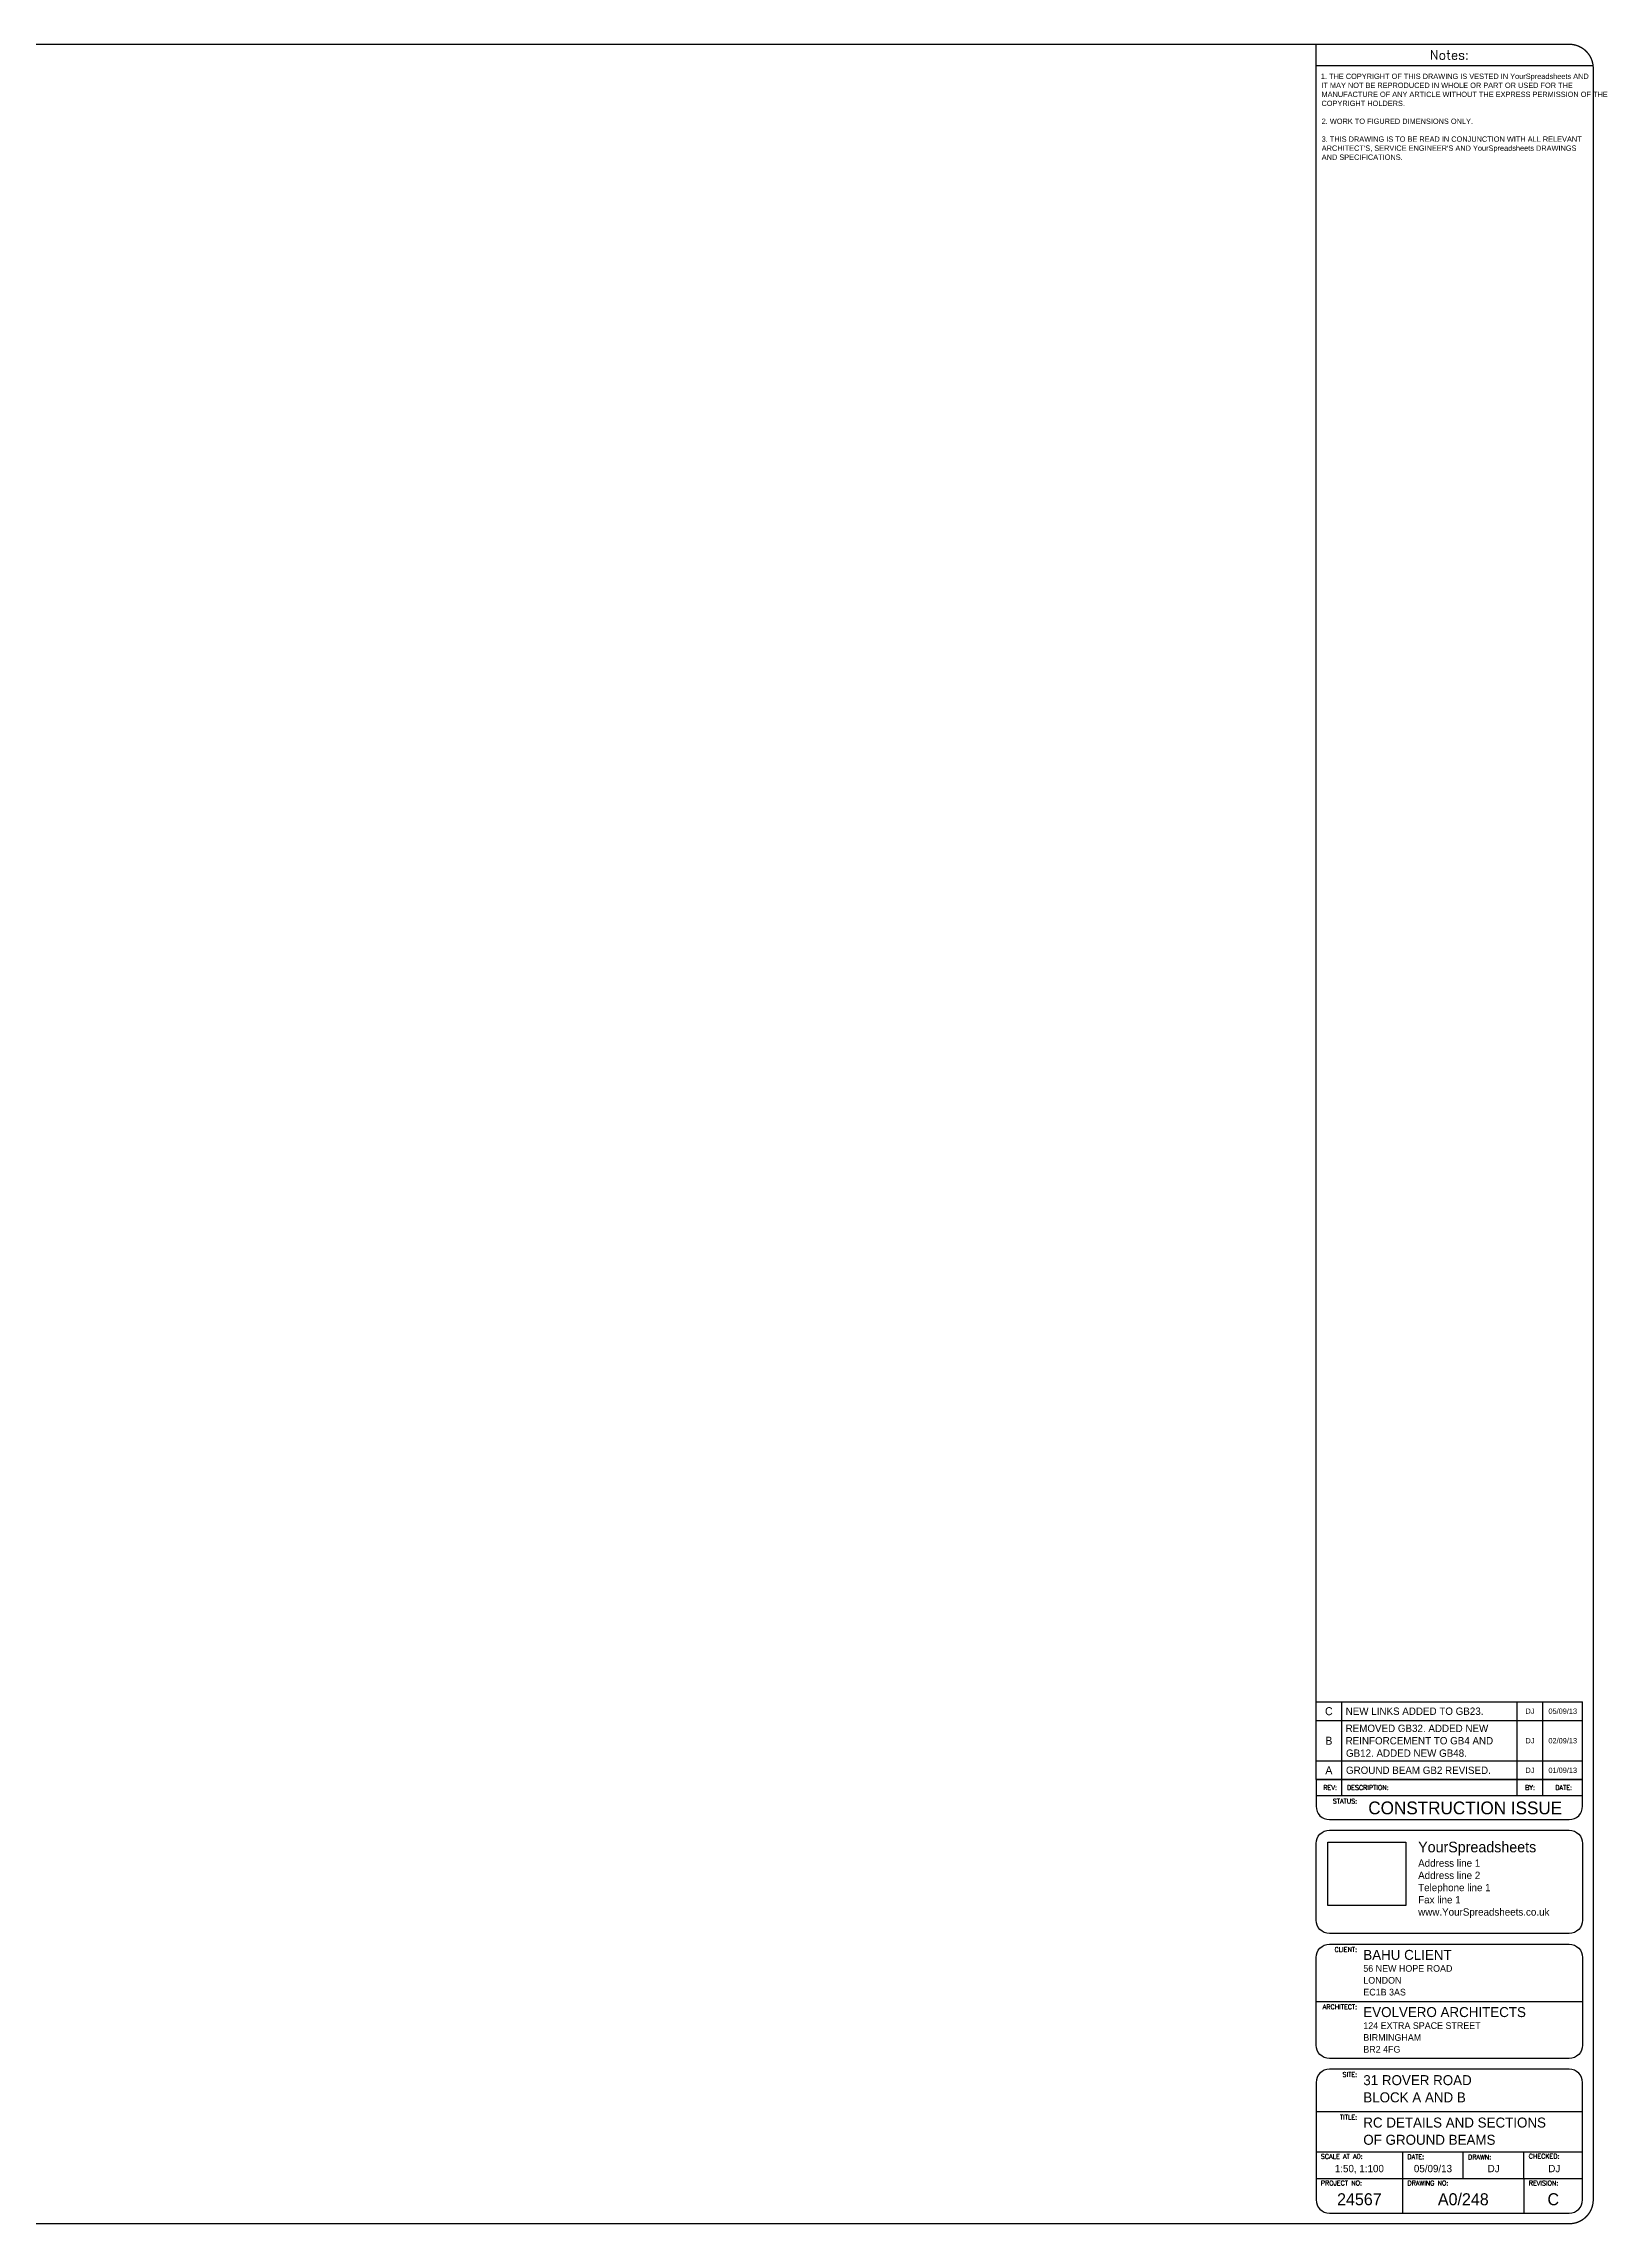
# Paper-space layout 'A0' of a CAD drawing. Extents: x -172 to 995, y -118 to 700.
# Drawn here: x 412 to 995, y -118 to 700 of the extents above; entities that cross this region are included whole.
import ezdxf
from ezdxf.enums import TextEntityAlignment as Align

# ---------------------------------------------------------------- set-up
doc = ezdxf.new("R2010")
doc.units = 0
doc.layers.get('0').update_dxf_attribs({"linetype": 'CONTINUOUS'})
for name, color, linetype in [('YS-TEXT-LARGE', 250, 'CONTINUOUS'), ('YS-TEXT-MEDIUM', 6, 'CONTINUOUS'), ('YS-TEXT-SMALL', 2, 'CONTINUOUS'), ('YS-TITLEBLOCK-BORDERS', 154, 'CONTINUOUS'), ('YS-TITLEBLOCK-TEXT-NONEDITABLE', 154, 'CONTINUOUS')]:
    doc.layers.add(name, color=color, linetype=linetype)
doc.styles.add('ROMANS', font='romans.shx')
doc.styles.add('YS TEXT', font='GOTHIC.TTF')
picture_1 = doc.add_image_def('image1.jpg', size_in_pixel=(739, 600))

# ---------------------------------------------------------------- blocks, each defined once
blk = doc.blocks.new('*U2')
at = {"layer": 'YS-TITLEBLOCK-BORDERS'}
for points in [[(0, 7), (100, 7)], [(0, 0), (0, 7)], [(0, 0), (100, 0)], [(9.61, 0), (9.61, 7)], [(75.41, 0), (75.41, 7)], [(85.13, 0), (85.13, 7)], [(100, 0), (100, 7)]]:
    blk.add_lwpolyline(points, dxfattribs=at)
at = {"layer": 'YS-TEXT-SMALL', "style": 'YS TEXT'}
for tag, height, p in [('rev', 3, (4.8, 3.5)), ('by', 2, (80.27, 3.5)), ('date', 2, (92.57, 3.5))]:
    blk.add_attdef(tag, text='', height=height, dxfattribs=at).set_placement(p, align=Align.MIDDLE_CENTER)
blk.add_attdef('description_001', (11.23, 2.44), '', height=2.75, dxfattribs=at)
blk = doc.blocks.new('*U3')
at = {"layer": 'YS-TITLEBLOCK-BORDERS'}
for points in [[(0, 15.17), (100, 15.17)], [(0, 0), (0, 15.17)], [(9.61, 0), (9.61, 15.17)], [(75.41, 0), (75.41, 15.17)], [(85.13, 0), (85.13, 15.17)], [(100, 0), (100, 15.17)], [(0, 0), (100, 0)]]:
    blk.add_lwpolyline(points, dxfattribs=at)
at = {"layer": 'YS-TEXT-SMALL', "style": 'YS TEXT'}
for tag, height, p in [('rev', 3, (4.8, 7.59)), ('by', 2, (80.27, 7.59)), ('date', 2, (92.57, 7.59))]:
    blk.add_attdef(tag, text='', height=height, dxfattribs=at).set_placement(p, align=Align.MIDDLE_CENTER)
blk.add_attdef('description_001', (11.23, 6.52), '', height=2.75, dxfattribs=at)
blk = doc.blocks.new('*U17')
at = {"layer": 'YS-TITLEBLOCK-BORDERS', "linetype": 'Continuous'}
for p, q in [((1063.17, 810.36), (1167.17, 810.36)), ((1072.78, 161.16), (1072.78, 167.16)), ((1138.58, 161.16), (1138.58, 167.16)), ((1148.3, 161.16), (1148.3, 167.16)), ((1063.17, 161.16), (1163.17, 161.16)), ((1063.17, 83.95), (1163.17, 83.95)), ((1163.17, 42.5), (1063.17, 42.5)), ((1063.17, 27.5), (1154.17, 27.5)), ((1063.17, 27.5), (1163.17, 27.5)), ((1095.65, 27.5), (1095.65, 17.5)), ((1118.41, 17.5), (1118.41, 27.5)), ((1141.17, 17.5), (1141.17, 27.5)), ((1063.17, 17.5), (1163.17, 17.5)), ((1095.65, 17.5), (1095.65, 4.5)), ((1141.17, 17.5), (1141.17, 4.5))]:
    blk.add_line(p, q, dxfattribs=at)
at = {"layer": 'YS-TITLEBLOCK-BORDERS', "linetype": 'Continuous', "const_width": 0.5}
blk.add_lwpolyline([(11.53, 818.36), (1158.17, 818.36, -0.414214), (1167.17, 809.36), (1167.17, 9.5, -0.414214), (1158.17, 0.5), (11.53, 0.5, -0.414214), (2.53, 9.5), (2.53, 809.36, -0.414214)], format="xyb", close=True, dxfattribs=at)
at = {"layer": 'YS-TITLEBLOCK-BORDERS', "linetype": 'Continuous'}
blk.add_lwpolyline([(1163.17, 167.16), (1063.17, 167.16), (1063.17, 818.36)], dxfattribs=at)
blk.add_lwpolyline([(1063.17, 167.16), (1063.17, 157.16, 0.414214), (1068.17, 152.16), (1158.17, 152.16, 0.414214), (1163.17, 157.16), (1163.17, 167.16), (1063.17, 167.16)], format="xyb", dxfattribs=at)
for points in [[(1068.17, 148.16), (1158.17, 148.16, -0.414214), (1163.17, 143.16), (1163.17, 114.41, -0.414214), (1158.17, 109.41), (1068.17, 109.41, -0.414214), (1063.17, 114.41), (1063.17, 143.16, -0.414214)], [(1068.17, 105.41), (1158.17, 105.41, -0.414214), (1163.17, 100.41), (1163.17, 67.5, -0.414214), (1158.17, 62.5), (1068.17, 62.5, -0.414214), (1063.17, 67.5), (1063.17, 100.41, -0.414214)], [(1068.17, 4.5), (1158.17, 4.5, 0.414214), (1163.17, 9.5), (1163.17, 53.5, 0.414214), (1158.17, 58.5), (1068.17, 58.5, 0.414214), (1063.17, 53.5), (1063.17, 9.5, 0.414214)]]:
    blk.add_lwpolyline(points, format="xyb", close=True, dxfattribs=at)
at = {"layer": 'YS-TEXT-LARGE', "linetype": 'Continuous', "insert": (1101.47, 143.87), "char_height": 9, "attachment_point": 1, "style": 'YS TEXT'}
blk.add_mtext('{\\H0.44444x;YourSpreadsheets\\P\\H0.68751x;Address line 1\\PAddress line 2\\PTelephone line 1\\PFax line 1\\Pwww.YourSpreadsheets.co.uk }', dxfattribs=at)
at = {"layer": 'YS-TEXT-MEDIUM', "style": 'YS TEXT'}
for tag, p, height in [('status', (1082.77, 154.14), 4.8), ('client1', (1080.89, 99.5), 3.75), ('client2', (1080.89, 95.05), 2.5), ('client3', (1080.89, 90.6), 2.5), ('client4', (1080.89, 86.14), 2.5), ('architect1', (1080.89, 78.05), 3.75), ('architect2', (1080.89, 73.6), 2.5), ('architect3', (1080.89, 69.14), 2.5), ('architect4', (1080.89, 64.69), 2.5), ('site1', (1080.89, 52.5), 3.75), ('site2', (1080.89, 46.05), 3.75), ('site-single-line', (1080.89, 48.07), 4.8), ('title1', (1080.89, 36.58), 3.75), ('title2', (1080.89, 30.12), 3.75), ('title-single-line', (1080.89, 31.86), 4.8)]:
    blk.add_attdef(tag, p, '', height=height, dxfattribs=at)
for tag, height, p in [('scale', 2.75, (1079.41, 21.2)), ('date', 2.75, (1107.03, 21.2)), ('drawn', 2.75, (1129.79, 21.2)), ('checked', 2.75, (1152.55, 21.2)), ('project_number', 4.5, (1079.41, 9.69)), ('drawing_number', 4.5, (1118.41, 9.69)), ('revision', 4.5, (1152.17, 9.69))]:
    blk.add_attdef(tag, text='', height=height, dxfattribs=at).set_placement(p, align=Align.MIDDLE_CENTER)
at = {"layer": 'YS-TEXT-SMALL', "style": 'YS TEXT'}
for tag, p in [('NOTES_001', (1064.96, 805.35)), ('NOTES_002', (1065.14, 801.97)), ('NOTES_003', (1065.2, 798.58)), ('NOTES_004', (1065.31, 795.2)), ('NOTES_005', (1065.27, 788.48)), ('NOTES_006', (1065.26, 781.76)), ('NOTES_007', (1065.29, 778.38)), ('NOTES_008', (1065.29, 775))]:
    blk.add_attdef(tag, p, '', height=2, dxfattribs=at)
at = {"layer": 'YS-TITLEBLOCK-TEXT-NONEDITABLE', "linetype": 'Continuous', "style": 'ROMANS'}
for s, insert, char_height, width, attachment_point in [('Notes:', (1113.17, 814.36), 3.5, 68.47, 5), ('REV:', (1068.42, 164.16), 1.75, 42.25, 5), ('DESCRIPTION:', (1074.75, 164.16), 1.75, 42.25, 4), ('BY:', (1143.47, 164.16), 1.75, 42.25, 5), ('DATE:', (1156.08, 164.16), 1.75, 42.25, 5), ('STATUS:', (1078.59, 159.93), 1.75, 9.9913, 3), ('CLIENT:', (1078.59, 104.23), 1.75, 9.9913, 3), ('ARCHITECT:', (1078.59, 82.78), 1.75, 9.9913, 3), ('SITE:', (1078.59, 57.32), 1.75, 9.9913, 3), ('TITLE:', (1078.59, 41.32), 1.75, 9.9913, 3), ('SCALE AT A0:', (1064.95, 26.65), 1.75, 37.6786, 1), ('DATE:', (1097.43, 26.52), 1.75, 37.4556, 1), ('DRAWN:', (1120.19, 26.38), 1.75, 37.6786, 1), ('CHECKED:', (1142.95, 26.67), 1.75, 37.6786, 1), ('PROJECT NO:', (1064.95, 16.62), 1.75, 37.6786, 1), ('DRAWING NO:', (1097.44, 16.62), 1.75, 37.6786, 1), ('REVISION:', (1142.99, 16.62), 1.75, 37.6786, 1)]:
    blk.add_mtext(s, dxfattribs=dict(at, insert=insert, char_height=char_height, width=width, attachment_point=attachment_point))
image = blk.add_image(picture_1, insert=(1067.52, 119.93), size_in_units=(29.31, 23.79))
image.dxf.flags = 7

psp = doc.layouts.new('A0')

# ---------------------------------------------------------------- block references
ref = psp.add_blockref('*U17', (-174.18, -118.46))
ref.add_attrib('client1', 'BAHU CLIENT', (906.71, -18.96), dxfattribs={"layer": 'YS-TEXT-MEDIUM', "height": 3.75, "style": 'YS TEXT'})
ref.add_attrib('client2', '56 NEW HOPE ROAD', (906.71, -23.41), dxfattribs={"layer": 'YS-TEXT-MEDIUM', "height": 2.5, "style": 'YS TEXT'})
ref.add_attrib('client3', 'LONDON', (906.71, -27.86), dxfattribs={"layer": 'YS-TEXT-MEDIUM', "height": 2.5, "style": 'YS TEXT'})
ref.add_attrib('client4', 'EC1B 3AS', (906.71, -32.31), dxfattribs={"layer": 'YS-TEXT-MEDIUM', "height": 2.5, "style": 'YS TEXT'})
ref.add_attrib('architect1', 'EVOLVERO ARCHITECTS', (906.71, -40.41), dxfattribs={"layer": 'YS-TEXT-MEDIUM', "height": 3.75, "style": 'YS TEXT'})
ref.add_attrib('architect2', '124 EXTRA SPACE STREET', (906.71, -44.86), dxfattribs={"layer": 'YS-TEXT-MEDIUM', "height": 2.5, "style": 'YS TEXT'})
ref.add_attrib('architect3', 'BIRMINGHAM', (906.71, -49.31), dxfattribs={"layer": 'YS-TEXT-MEDIUM', "height": 2.5, "style": 'YS TEXT'})
ref.add_attrib('architect4', 'BR2 4FG', (906.71, -53.77), dxfattribs={"layer": 'YS-TEXT-MEDIUM', "height": 2.5, "style": 'YS TEXT'})
ref.add_attrib('site1', '31 ROVER ROAD', (906.71, -65.96), dxfattribs={"layer": 'YS-TEXT-MEDIUM', "height": 3.75, "style": 'YS TEXT'})
ref.add_attrib('site2', 'BLOCK A AND B', (906.71, -72.41), dxfattribs={"layer": 'YS-TEXT-MEDIUM', "height": 3.75, "style": 'YS TEXT'})
ref.add_attrib('title1', 'RC DETAILS AND SECTIONS', (906.71, -81.87), dxfattribs={"layer": 'YS-TEXT-MEDIUM', "height": 3.75, "style": 'YS TEXT'})
ref.add_attrib('title2', 'OF GROUND BEAMS', (906.71, -88.34), dxfattribs={"layer": 'YS-TEXT-MEDIUM', "height": 3.75, "style": 'YS TEXT'})
ref.add_attrib('status', 'CONSTRUCTION ISSUE', (908.58, 35.68), dxfattribs={"layer": 'YS-TEXT-MEDIUM', "height": 4.8, "style": 'YS TEXT'})
ref.add_attrib('scale', '1:50, 1:100', dxfattribs={"layer": 'YS-TEXT-MEDIUM', "height": 2.75, "style": 'YS TEXT'}).set_placement((905.23, -97.26), align=Align.MIDDLE_CENTER)
ref.add_attrib('date', '05/09/13', dxfattribs={"layer": 'YS-TEXT-MEDIUM', "height": 2.75, "style": 'YS TEXT'}).set_placement((932.85, -97.26), align=Align.MIDDLE_CENTER)
ref.add_attrib('drawn', 'DJ', dxfattribs={"layer": 'YS-TEXT-MEDIUM', "height": 2.75, "style": 'YS TEXT'}).set_placement((955.61, -97.26), align=Align.MIDDLE_CENTER)
ref.add_attrib('checked', 'DJ', dxfattribs={"layer": 'YS-TEXT-MEDIUM', "height": 2.75, "style": 'YS TEXT'}).set_placement((978.37, -97.26), align=Align.MIDDLE_CENTER)
ref.add_attrib('project_number', '24567', dxfattribs={"layer": 'YS-TEXT-MEDIUM', "height": 4.5, "style": 'YS TEXT'}).set_placement((905.23, -108.77), align=Align.MIDDLE_CENTER)
ref.add_attrib('drawing_number', 'A0/248', dxfattribs={"layer": 'YS-TEXT-MEDIUM', "height": 4.5, "style": 'YS TEXT'}).set_placement((944.23, -108.77), align=Align.MIDDLE_CENTER)
ref.add_attrib('revision', 'C', dxfattribs={"layer": 'YS-TEXT-MEDIUM', "height": 4.5, "style": 'YS TEXT'}).set_placement((977.99, -108.77), align=Align.MIDDLE_CENTER)
ref.add_attrib('NOTES_001', '1. THE COPYRIGHT OF THIS DRAWING IS VESTED IN YourSpreadsheets AND', (890.78, 686.89), dxfattribs={"layer": 'YS-TEXT-SMALL', "height": 2, "style": 'YS TEXT'})
ref.add_attrib('NOTES_002', 'IT MAY NOT BE REPRODUCED IN WHOLE OR PART OR USED FOR THE', (890.96, 683.51), dxfattribs={"layer": 'YS-TEXT-SMALL', "height": 2, "style": 'YS TEXT'})
ref.add_attrib('NOTES_003', 'MANUFACTURE OF ANY ARTICLE WITHOUT THE EXPRESS PERMISSION OF THE', (891.02, 680.12), dxfattribs={"layer": 'YS-TEXT-SMALL', "height": 2, "style": 'YS TEXT'})
ref.add_attrib('NOTES_004', 'COPYRIGHT HOLDERS.', (891.02, 676.74), dxfattribs={"layer": 'YS-TEXT-SMALL', "height": 2, "style": 'YS TEXT'})
ref.add_attrib('NOTES_005', '2. WORK TO FIGURED DIMENSIONS ONLY.', (891.09, 670.02), dxfattribs={"layer": 'YS-TEXT-SMALL', "height": 2, "style": 'YS TEXT'})
ref.add_attrib('NOTES_006', '3. THIS DRAWING IS TO BE READ IN CONJUNCTION WITH ALL RELEVANT', (891.07, 663.31), dxfattribs={"layer": 'YS-TEXT-SMALL', "height": 2, "style": 'YS TEXT'})
ref.add_attrib('NOTES_007', "ARCHITECT'S, SERVICE ENGINEER'S AND YourSpreadsheets DRAWINGS", (891.11, 659.92), dxfattribs={"layer": 'YS-TEXT-SMALL', "height": 2, "style": 'YS TEXT'})
ref.add_attrib('NOTES_008', 'AND SPECIFICATIONS.', (891.11, 656.54), dxfattribs={"layer": 'YS-TEXT-SMALL', "height": 2, "style": 'YS TEXT'})
ref = psp.add_blockref('*U2', (888.99, 70.88))
ref.add_attrib('rev', 'C', dxfattribs={"layer": 'YS-TEXT-SMALL', "height": 3, "style": 'YS TEXT'}).set_placement((893.79, 74.38), align=Align.MIDDLE_CENTER)
ref.add_attrib('description_001', 'NEW LINKS ADDED TO GB23.', (900.09, 73), dxfattribs={"layer": 'YS-TEXT-SMALL', "height": 2.75, "style": 'YS TEXT'})
ref.add_attrib('by', 'DJ', dxfattribs={"layer": 'YS-TEXT-SMALL', "height": 2, "style": 'YS TEXT'}).set_placement((969.26, 74.38), align=Align.MIDDLE_CENTER)
ref.add_attrib('date', '05/09/13', dxfattribs={"layer": 'YS-TEXT-SMALL', "height": 2, "style": 'YS TEXT'}).set_placement((981.55, 74.38), align=Align.MIDDLE_CENTER)
ref = psp.add_blockref('*U3', (888.99, 55.7))
ref.add_attrib('rev', 'B', dxfattribs={"layer": 'YS-TEXT-SMALL', "height": 3, "style": 'YS TEXT'}).set_placement((893.79, 63.29), align=Align.MIDDLE_CENTER)
ref.add_attrib('description_001', 'REMOVED GB32. ADDED NEW', (900.07, 66.57), dxfattribs={"layer": 'YS-TEXT-SMALL', "height": 2.75, "style": 'YS TEXT'})
ref.add_attrib('by', 'DJ', dxfattribs={"layer": 'YS-TEXT-SMALL', "height": 2, "style": 'YS TEXT'}).set_placement((969.26, 63.29), align=Align.MIDDLE_CENTER)
ref.add_attrib('date', '02/09/13', dxfattribs={"layer": 'YS-TEXT-SMALL', "height": 2, "style": 'YS TEXT'}).set_placement((981.55, 63.29), align=Align.MIDDLE_CENTER)
ref.add_attrib('description_002', 'REINFORCEMENT TO GB4 AND', (900.07, 61.92), dxfattribs={"layer": 'YS-TEXT-SMALL', "height": 2.75, "style": 'YS TEXT'})
ref.add_attrib('description_003', 'GB12. ADDED NEW GB48.', (900.21, 57.26), dxfattribs={"layer": 'YS-TEXT-SMALL', "height": 2.75, "style": 'YS TEXT'})
ref = psp.add_blockref('*U2', (888.99, 48.7))
ref.add_attrib('rev', 'A', dxfattribs={"layer": 'YS-TEXT-SMALL', "height": 3, "style": 'YS TEXT'}).set_placement((893.79, 52.2), align=Align.MIDDLE_CENTER)
ref.add_attrib('description_001', 'GROUND BEAM GB2 REVISED.', (900.21, 50.83), dxfattribs={"layer": 'YS-TEXT-SMALL', "height": 2.75, "style": 'YS TEXT'})
ref.add_attrib('by', 'DJ', dxfattribs={"layer": 'YS-TEXT-SMALL', "height": 2, "style": 'YS TEXT'}).set_placement((969.26, 52.2), align=Align.MIDDLE_CENTER)
ref.add_attrib('date', '01/09/13', dxfattribs={"layer": 'YS-TEXT-SMALL', "height": 2, "style": 'YS TEXT'}).set_placement((981.55, 52.2), align=Align.MIDDLE_CENTER)

doc.saveas('drawing.dxf')
